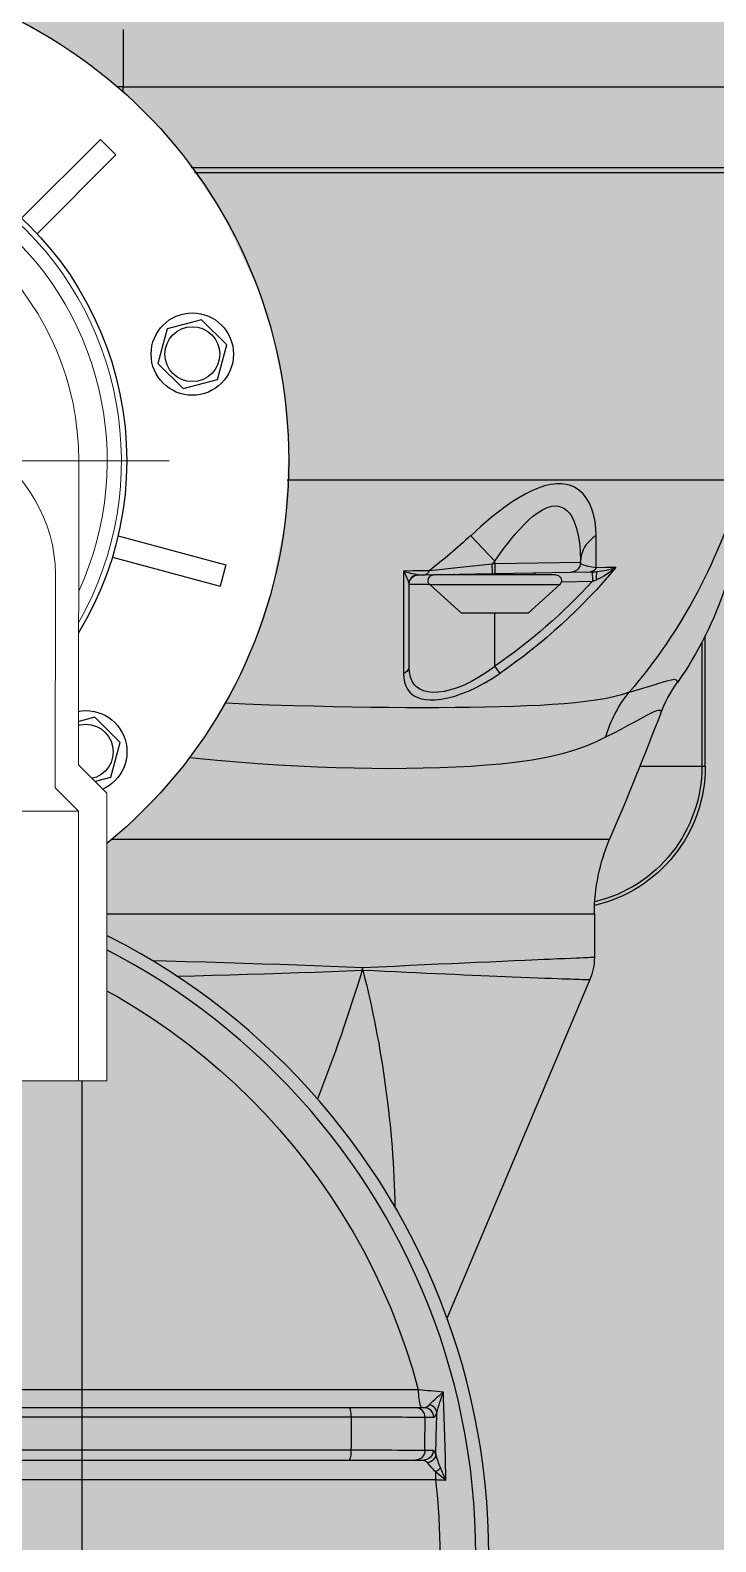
# Model space of a CAD drawing. Header units: millimetres. Extents: x -225363 to 347188, y -782467 to 813415.
# Drawn here: x 27777.9 to 27849.8, y 12831.7 to 12990.3 of the extents above; entities that cross this region are included whole.
import ezdxf

# ---------------------------------------------------------------- set-up
doc = ezdxf.new("R2010")
doc.units = ezdxf.units.MM
doc.set_wipeout_variables(frame=1)
doc.linetypes.add('CENTER2', pattern=[1.125, 0.75, -0.125, 0.125, -0.125])
doc.layers.add('0.06 Trả nước', color=3, linetype='Continuous')
for name, color, linetype, lineweight in [('duong bao khuat', 251, 'Continuous', 0), ('Duong tam', 32, 'CENTER2', 0), ('Net manh', 54, 'Continuous', 0), ('Phu kien uPVC', 3, 'Continuous', 0), ('Xref SCN', 8, 'Continuous', 0)]:
    doc.layers.add(name, color=color, linetype=linetype, lineweight=lineweight)
pattern_1 = [(197, (-1424125.8, -442865.07), (-126.479246, -237.872866), [95.25, -285.75]), (287, (-1424185.26, -442833.45), (237.872866, -126.479246), [95.25, -285.75])]

# ---------------------------------------------------------------- blocks, each defined once
blk = doc.blocks.new('Xref SCN')
at = {"layer": 'Xref SCN', "ltscale": 3}
h = blk.add_hatch(dxfattribs=at)
h.set_pattern_fill('CROSS', color=256, scale=30, angle=197)
h.set_pattern_definition(pattern_1)
edge = h.paths.add_edge_path()
edge.add_arc((2267.43, -6082.96), 1150, 110.6378, 180.38556)
edge.add_line((1117.46, -6090.69), (1124.35, -7115.46))
edge.add_arc((2274.33, -7107.72), 1150, 180.38556, 270.38556)
edge.add_line((2282.07, -8257.69), (21549.9, -8127.55))
edge.add_arc((21542.16, -6977.57), 1150, 270.38535, 360.44018)
edge.add_line((22692.14, -6968.74), (22692.17, -2095.91))
edge.add_arc((21542.2, -2104.75), 1150, 0.44039, 90.38556)
edge.add_line((21534.46, -954.77), (6081.87, -1059.02))
edge.add_arc((6089.61, -2209), 1150, 90.38541, 160.13317)
edge.add_arc((-23.55, -0.08), 5350, 290.6378, 340.13331, ccw=False)
edge = h.paths.add_edge_path()
edge.add_arc((21542.2, 18280.17), 1150, 0.44034, 104.36987, ccw=False)
edge.add_line((22692.17, 18289.01), (22692.17, 2403.99))
edge.add_arc((21542.2, 2395.15), 1150, -89.61444, 0.44034, ccw=False)
edge.add_line((21549.94, 1245.18), (6067.06, 1140.93))
edge.add_arc((6059.32, 2290.9), 1150, 200.63777, 270.38553, ccw=False)
edge.add_arc((-23.55, -0.08), 5350, 20.6378, 28.59529)
edge.add_arc((5234.3, 2862.4), 636.56, 160.1438, 208.30764, ccw=False)
edge.add_arc((7788.19, 2340.32), 3237.89, 44.33072, 166.81967, ccw=False)
edge.add_arc((13743.19, 8157.79), 5087.07, 224.33072, 255.06492)
edge.add_arc((13751.05, 8258.78), 5186.7, 255.26847, 275.82448)
edge.add_arc((13743.19, 8157.79), 5087.07, 276.02803, 352.80401)
edge.add_arc((13366.13, 8136.44), 5458.92, 353.52217, 372.96168)
edge.add_arc((13743.19, 8157.79), 5087.07, 13.67983, 75.72665)
edge.add_arc((16202.13, 17226.12), 4310.08, 184.54285, 253.76877, ccw=False)
edge.add_arc((12055.19, 16895.67), 150, 104.4177, 184.1801, ccw=False)
edge.add_line((12017.84, 17040.95), (21256.8, 19394.19))
h = blk.add_hatch(dxfattribs=at)
h.set_pattern_fill('CROSS', color=256, scale=30, angle=197)
h.set_pattern_definition(pattern_1)
edge = h.paths.add_edge_path()
edge.add_line((10158.25, 16567.29), (1851.34, 14451.44))
edge.add_arc((2136.75, 13337.42), 1150, 104.36987, 180.38556)
edge.add_line((986.77, 13329.68), (1035.39, 6105.34))
edge.add_arc((2185.36, 6113.08), 1150, 180.38556, 250.13331)
edge.add_arc((-23.55, -0.08), 5350, 54.44102, 70.13331, ccw=False)
edge.add_arc((3168.42, 4685.79), 343.18, 256.3943, 333.3422)
edge.add_arc((7788.19, 2340.32), 4837.89, 44.33072, 153.06453, ccw=False)
edge.add_arc((13743.19, 8157.79), 3487.07, 224.33072, 435.87878)
edge.add_arc((16212.73, 17236.67), 5922.69, 187.715863, 254.13812, ccw=False)
edge.add_arc((10541.85, 16468.34), 200, 187.6327, 187.7159, ccw=False)
edge.add_arc((10194.95, 16421.85), 150, 7.6327, 104.1621)
edge = h.paths.add_edge_path()
edge.add_arc((-13757.86, 9268.23), 1150, 104.35993, 180.44034)
edge.add_line((-14907.83, 9259.39), (-14907.83, 2149.03))
edge.add_arc((-13757.86, 2157.87), 1150, 180.44034, 270.38556)
edge.add_line((-13750.13, 1007.9), (-6128.96, 1058.86))
edge.add_arc((-6136.7, 2208.82), 1149.99, 270.38591, 340.13367)
edge.add_arc((-23.55, -0.08), 5350, 110.63781, 160.13331, ccw=False)
edge.add_arc((-2314.54, 6082.8), 1150, 290.6378, 360.38556)
edge.add_line((-1164.56, 6090.54), (-1205.64, 12195.07))
edge.add_arc((-2355.62, 12187.33), 1150, 0.38556, 104.35993)
edge.add_line((-2640.83, 13301.4), (-14043.08, 10382.3))
edge = h.paths.add_edge_path()
edge.add_line((-13750.1, -8364.83), (-2217.81, -8287.97))
edge.add_arc((-2225.56, -7138.01), 1149.99, 270.3861, 360.3861)
edge.add_line((-1075.6, -7130.26), (-1082.49, -6105.5))
edge.add_arc((-2232.47, -6113.24), 1150, 0.38556, 70.13331)
edge.add_arc((-23.55, -0.08), 5350, 200.6378, 250.13331, ccw=False)
edge.add_arc((-6106.43, -2291.06), 1150, 20.6378, 90.38556)
edge.add_line((-6114.17, -1141.09), (-13765.59, -1192.05))
edge.add_arc((-13757.84, -2342.01), 1149.99, 90.38614, 180.44099)
edge.add_line((-14907.8, -2350.87), (-14907.83, -7223.7))
edge.add_arc((-13757.86, -7214.86), 1150, 180.44039, 270.38556)
edge.add_arc((-13747.77, -8714.82), 349.99, 90.3818, 90.3856, ccw=False)
blk = doc.blocks.new('MB bom')
at = {"color": 8, "linetype": 'Continuous'}
for p, q in [((-199110.45, 638677.49), (-199110.45, 638737.04)), ((-199078.15, 638672.04), (-199078.15, 638737.04)), ((-199077.66, 638736.97), (-199077.66, 638672.04)), ((-199069.15, 638672.04), (-199069.15, 638737.04)), ((-199140.55, 638733.19), (-199126.82, 638733.19)), ((-199140.55, 638732.83), (-199140.55, 638733.19)), ((-199127.51, 638732.83), (-199140.55, 638732.83)), ((-199140.55, 638726.31), (-199140.55, 638732.83)), ((-199131.73, 638730.26), (-199131.58, 638730.24)), ((-199131.73, 638730.26), (-199131.73, 638730.26)), ((-199131.73, 638730.26), (-199131.73, 638730.26)), ((-199131.58, 638729.24), (-199131.72, 638728.76)), ((-199131.58, 638730.24), (-199131.49, 638730.13)), ((-199131.49, 638729.63), (-199131.58, 638729.24)), ((-199131.49, 638730.13), (-199131.45, 638729.93)), ((-199131.45, 638729.93), (-199131.49, 638729.63)), ((-199134.92, 638728.52), (-199135.06, 638728.48)), ((-199134.94, 638727.52), (-199134.84, 638727.73)), ((-199134.81, 638728.53), (-199134.92, 638728.52)), ((-199134.84, 638727.73), (-199134.76, 638727.92)), ((-199134.72, 638728.51), (-199134.81, 638728.53)), ((-199134.76, 638727.92), (-199134.7, 638728.1)), ((-199134.67, 638728.45), (-199134.72, 638728.51)), ((-199134.7, 638728.1), (-199134.66, 638728.25)), ((-199134.65, 638728.37), (-199134.67, 638728.45)), ((-199134.66, 638728.25), (-199134.65, 638728.37)), ((-199132.03, 638727.77), (-199132.21, 638727.2)), ((-199131.86, 638728.29), (-199132.03, 638727.77)), ((-199131.72, 638728.76), (-199131.86, 638728.29)), ((-199135.84, 638725.86), (-199135.49, 638726.49)), ((-199135.49, 638726.49), (-199135.19, 638727.05)), ((-199135.19, 638727.05), (-199134.94, 638727.52)), ((-199132.5, 638726.24), (-199132.8, 638725.17)), ((-199132.21, 638727.2), (-199132.5, 638726.24)), ((-199136.61, 638724.42), (-199136.21, 638725.17)), ((-199136.21, 638725.17), (-199135.84, 638725.86)), ((-199132.77, 638725.19), (-199133.04, 638724.39)), ((-199132.8, 638725.17), (-199132.77, 638725.19)), ((-199132.77, 638725.19), (-199132.77, 638725.19)), ((-199148.21, 638641.95), (-199148.21, 638723.14)), ((-199137.44, 638722.74), (-199137.02, 638723.61)), ((-199137.02, 638723.61), (-199136.61, 638724.42)), ((-199133.27, 638723.53), (-199133.46, 638722.63)), ((-199133.04, 638724.39), (-199133.27, 638723.53)), ((-199119.66, 638723.79), (-199119.68, 638722.7)), ((-199160.64, 638721.38), (-199160.65, 638721.25)), ((-199156.05, 638721.54), (-199160.64, 638721.54)), ((-199160.64, 638721.54), (-199160.64, 638721.52)), ((-199160.64, 638721.52), (-199160.64, 638721.47)), ((-199160.64, 638721.47), (-199160.64, 638721.38)), ((-199156.05, 638665.32), (-199156.05, 638721.54)), ((-199138.43, 638720.62), (-199137.97, 638721.7)), ((-199137.97, 638721.7), (-199137.44, 638722.74)), ((-199133.62, 638721.65), (-199133.76, 638720.62)), ((-199133.46, 638722.63), (-199133.62, 638721.65)), ((-199121.17, 638718.07), (-199121.11, 638721.33)), ((-199121.11, 638721.33), (-199120.98, 638721.71)), ((-199120.12, 638721.31), (-199121.11, 638721.33)), ((-199120.8, 638721.71), (-199120.98, 638721.71)), ((-199120.64, 638721.72), (-199120.8, 638721.71)), ((-199120.49, 638721.73), (-199120.64, 638721.72)), ((-199120.36, 638721.75), (-199120.49, 638721.73)), ((-199120.25, 638721.76), (-199120.36, 638721.75)), ((-199120.17, 638721.79), (-199120.25, 638721.76)), ((-199120.12, 638721.81), (-199120.17, 638721.79)), ((-199120.11, 638721.83), (-199120.12, 638721.81)), ((-199120.12, 638721.09), (-199120.11, 638721.83)), ((-199120.09, 638721.28), (-199120.11, 638721.19)), ((-199120.05, 638721.37), (-199120.09, 638721.28)), ((-199120.01, 638721.46), (-199120.05, 638721.37)), ((-199119.95, 638721.54), (-199120.01, 638721.46)), ((-199119.87, 638721.61), (-199119.95, 638721.54)), ((-199119.79, 638721.68), (-199119.87, 638721.61)), ((-199119.7, 638721.74), (-199119.79, 638721.68)), ((-199119.68, 638722.7), (-199119.7, 638721.74)), ((-199119.7, 638721.74), (-199118.05, 638721.73)), ((-199119.7, 638721.74), (-199119.63, 638721.26)), ((-199119.63, 638721.26), (-199119.55, 638720.87)), ((-199118.05, 638721.73), (-199116.31, 638721.72)), ((-199116.53, 638721.42), (-199116.76, 638721.15)), ((-199116.31, 638721.72), (-199116.53, 638721.42)), ((-199116.31, 638721.72), (-199115.59, 638721.69)), ((-199115.59, 638721.69), (-199114.88, 638721.61)), ((-199114.88, 638721.61), (-199114.2, 638721.48)), ((-199114.2, 638721.48), (-199113.53, 638721.28)), ((-199113.53, 638721.28), (-199112.91, 638721.02)), ((-199162.97, 638721.07), (-199198.56, 638706.05)), ((-199162.97, 638721.06), (-199162.97, 638721.07)), ((-199162.97, 638721.01), (-199162.97, 638721.06)), ((-199162.96, 638720.93), (-199162.97, 638721.01)), ((-199162.96, 638720.81), (-199162.96, 638720.93)), ((-199162.96, 638720.65), (-199162.96, 638720.81)), ((-199162.95, 638720.46), (-199162.96, 638720.65)), ((-199162.94, 638720.24), (-199162.95, 638720.46)), ((-199162.93, 638719.98), (-199162.94, 638720.24)), ((-199162.92, 638719.68), (-199162.93, 638719.98)), ((-199162.91, 638719.35), (-199162.92, 638719.68)), ((-199160.7, 638720.02), (-199160.72, 638719.66)), ((-199160.69, 638720.35), (-199160.7, 638720.02)), ((-199160.68, 638720.63), (-199160.69, 638720.35)), ((-199160.67, 638720.87), (-199160.68, 638720.63)), ((-199160.66, 638721.08), (-199160.67, 638720.87)), ((-199160.65, 638721.25), (-199160.66, 638721.08)), ((-199138.83, 638719.5), (-199138.43, 638720.62)), ((-199133.76, 638720.62), (-199133.88, 638719.53)), ((-199120.15, 638719.1), (-199120.12, 638721.09)), ((-199120.11, 638721.19), (-199120.12, 638721.09)), ((-199119.55, 638720.87), (-199119.47, 638720.57)), ((-199119.47, 638720.57), (-199119.39, 638720.34)), ((-199119.39, 638720.34), (-199119.3, 638720.18)), ((-199119.3, 638720.18), (-199119.21, 638720.09)), ((-199119.15, 638720.08), (-199119.29, 638711.08)), ((-199119.21, 638720.09), (-199119.15, 638720.08)), ((-199119.15, 638720.08), (-199119.01, 638720.08)), ((-199118.7, 638720.1), (-199119.01, 638720.08)), ((-199117.9, 638720.05), (-199119.01, 638720.08)), ((-199118.4, 638720.15), (-199118.7, 638720.1)), ((-199118.11, 638720.24), (-199118.4, 638720.15)), ((-199117.82, 638720.36), (-199118.11, 638720.24)), ((-199117.09, 638719.97), (-199117.9, 638720.05)), ((-199117.53, 638720.51), (-199117.82, 638720.36)), ((-199117.26, 638720.69), (-199117.53, 638720.51)), ((-199117, 638720.91), (-199117.26, 638720.69)), ((-199116.3, 638719.85), (-199117.09, 638719.97)), ((-199116.76, 638721.15), (-199117, 638720.91)), ((-199115.56, 638719.67), (-199116.3, 638719.85)), ((-199112.91, 638721.02), (-199112.34, 638720.68)), ((-199112.34, 638720.68), (-199111.9, 638720.33)), ((-199111.9, 638720.33), (-199111.53, 638719.92)), ((-199111.53, 638719.92), (-199111.22, 638719.44)), ((-199162.9, 638718.99), (-199162.91, 638719.35)), ((-199162.88, 638718.59), (-199162.9, 638718.99)), ((-199162.87, 638718.17), (-199162.88, 638718.59)), ((-199162.85, 638717.7), (-199162.87, 638718.17)), ((-199160.77, 638718.41), (-199160.8, 638717.66)), ((-199160.74, 638719.08), (-199160.77, 638718.41)), ((-199160.72, 638719.66), (-199160.74, 638719.08)), ((-199139.55, 638716.7), (-199139.17, 638718.32)), ((-199139.17, 638718.32), (-199138.83, 638719.5)), ((-199133.98, 638718.36), (-199134.07, 638717.12)), ((-199133.88, 638719.53), (-199133.98, 638718.36)), ((-199120.29, 638711.1), (-199120.15, 638719.1)), ((-199114.87, 638719.43), (-199115.56, 638719.67)), ((-199114.53, 638719.28), (-199114.87, 638719.43)), ((-199114.21, 638719.09), (-199114.53, 638719.28)), ((-199113.93, 638718.89), (-199114.21, 638719.09)), ((-199113.68, 638718.65), (-199113.93, 638718.89)), ((-199113.44, 638718.34), (-199113.68, 638718.65)), ((-199113.28, 638717.99), (-199113.44, 638718.34)), ((-199111.22, 638719.44), (-199111.05, 638719.03)), ((-199111.05, 638719.03), (-199110.94, 638718.58)), ((-199110.94, 638718.58), (-199110.88, 638718.1)), ((-199110.88, 638718.1), (-199110.87, 638717.6)), ((-199162.83, 638717.04), (-199162.85, 638717.7)), ((-199162.8, 638716.32), (-199162.83, 638717.04)), ((-199160.84, 638716.84), (-199160.86, 638716.24)), ((-199160.8, 638717.66), (-199160.84, 638716.84)), ((-199139.86, 638714.99), (-199139.55, 638716.7)), ((-199134.07, 638717.12), (-199134.15, 638715.83)), ((-199121.5, 638717.88), (-199124.45, 638714.58)), ((-199121.5, 638717.88), (-199121.5, 638704.28)), ((-199120.45, 638717.48), (-199120.45, 638704.68)), ((-199113.59, 638716.1), (-199113.36, 638716.59)), ((-199113.36, 638716.59), (-199113.22, 638717.08)), ((-199113.22, 638717.77), (-199113.28, 638717.99)), ((-199113.19, 638717.55), (-199113.22, 638717.77)), ((-199113.22, 638717.08), (-199113.19, 638717.55)), ((-199110.95, 638716.97), (-199111.1, 638716.31)), ((-199110.87, 638717.6), (-199110.95, 638716.97)), ((-199162.77, 638715.55), (-199162.8, 638716.32)), ((-199162.74, 638714.72), (-199162.77, 638715.55)), ((-199160.92, 638714.93), (-199160.95, 638714.22)), ((-199160.89, 638715.6), (-199160.92, 638714.93)), ((-199160.86, 638716.24), (-199160.89, 638715.6)), ((-199140.11, 638713.19), (-199139.86, 638714.99)), ((-199134.15, 638715.83), (-199134.21, 638714.46)), ((-199114.6, 638714.72), (-199114.32, 638715.05)), ((-199114.32, 638715.05), (-199114.05, 638715.39)), ((-199114.05, 638715.39), (-199113.8, 638715.74)), ((-199113.8, 638715.74), (-199113.59, 638716.1)), ((-199111.62, 638714.96), (-199111.96, 638714.28)), ((-199111.33, 638715.64), (-199111.62, 638714.96)), ((-199111.1, 638716.31), (-199111.33, 638715.64)), ((-199162.7, 638713.83), (-199162.74, 638714.72)), ((-199162.67, 638712.89), (-199162.7, 638713.83)), ((-199160.95, 638714.22), (-199161, 638713.09)), ((-199134.21, 638714.46), (-199134.27, 638713.03)), ((-199124.45, 638714.58), (-199124.45, 638707.58)), ((-199116.16, 638713.23), (-199115.62, 638713.7)), ((-199115.62, 638713.7), (-199115.1, 638714.2)), ((-199115.1, 638714.2), (-199114.6, 638714.72)), ((-199112.35, 638713.59), (-199112.78, 638712.92)), ((-199111.96, 638714.28), (-199112.35, 638713.59)), ((-199077.04, 638714.2), (-199077.04, 638714.2)), ((-199063.29, 638714.2), (-199063.29, 638714.2)), ((-199162.64, 638712.12), (-199162.67, 638712.89)), ((-199162.6, 638711.32), (-199162.64, 638712.12)), ((-199161.06, 638711.87), (-199161.12, 638710.57)), ((-199161, 638713.09), (-199161.06, 638711.87)), ((-199140.28, 638711.72), (-199140.11, 638713.19)), ((-199134.27, 638713.03), (-199134.31, 638711.55)), ((-199119.01, 638711.08), (-199117.85, 638711.9)), ((-199117.85, 638711.9), (-199116.72, 638712.77)), ((-199116.72, 638712.77), (-199116.16, 638713.23)), ((-199113.3, 638712.17), (-199113.84, 638711.44)), ((-199112.78, 638712.92), (-199113.3, 638712.17)), ((-199162.57, 638710.49), (-199162.6, 638711.32)), ((-199162.53, 638709.63), (-199162.57, 638710.49)), ((-199161.12, 638710.57), (-199161.18, 638709.2)), ((-199140.53, 638708.61), (-199140.41, 638710.19)), ((-199140.41, 638710.19), (-199140.28, 638711.72)), ((-199134.31, 638711.55), (-199134.34, 638710.05)), ((-199131.82, 638709.97), (-199131.33, 638710.79)), ((-199131.33, 638710.79), (-199130.8, 638711.6)), ((-199130.65, 638710.26), (-199131.19, 638709.42)), ((-199130.05, 638711.08), (-199130.8, 638711.6)), ((-199130.05, 638711.08), (-199130.65, 638710.26)), ((-199130.05, 638711.08), (-199124.45, 638711.08)), ((-199120.42, 638703.76), (-199120.3, 638710.79)), ((-199120.3, 638710.79), (-199120.29, 638711.1)), ((-199119.3, 638710.77), (-199120.3, 638710.79)), ((-199119.29, 638711.08), (-199120.29, 638711.1)), ((-199119.3, 638710.77), (-199119.41, 638709.78)), ((-199119.29, 638711.08), (-199119.3, 638710.77)), ((-199119.3, 638710.77), (-199119.01, 638711.08)), ((-199119.29, 638711.08), (-199119.01, 638711.08)), ((-199116.32, 638708.55), (-199119.01, 638711.08)), ((-199114.42, 638710.71), (-199115.35, 638709.61)), ((-199113.84, 638711.44), (-199114.42, 638710.71)), ((-199162.49, 638708.74), (-199162.53, 638709.63)), ((-199162.45, 638707.82), (-199162.49, 638708.74)), ((-199161.18, 638709.2), (-199161.24, 638707.91)), ((-199140.62, 638706.98), (-199140.53, 638708.61)), ((-199134.34, 638710.05), (-199134.37, 638708.51)), ((-199132.62, 638708.38), (-199132.26, 638709.14)), ((-199132.26, 638709.14), (-199131.82, 638709.97)), ((-199131.68, 638708.56), (-199132.02, 638707.85)), ((-199131.19, 638709.42), (-199131.68, 638708.56)), ((-199119.51, 638708.78), (-199119.62, 638707.8)), ((-199119.41, 638709.78), (-199119.51, 638708.78)), ((-199115.35, 638709.61), (-199116.32, 638708.55)), ((-199162.41, 638706.87), (-199162.45, 638707.82)), ((-199161.24, 638707.91), (-199161.3, 638706.57)), ((-199140.68, 638705.3), (-199140.62, 638706.98)), ((-199134.37, 638708.51), (-199134.39, 638706.91)), ((-199133.18, 638706.87), (-199132.92, 638707.62)), ((-199132.92, 638707.62), (-199132.62, 638708.38)), ((-199132.31, 638707.13), (-199132.53, 638706.43)), ((-199132.02, 638707.85), (-199132.31, 638707.13)), ((-199124.45, 638707.58), (-199121.5, 638704.28)), ((-199119.62, 638707.8), (-199119.72, 638706.83)), ((-199215.55, 638705.95), (-199213.26, 638705.89)), ((-199215.55, 638705.95), (-199215.55, 638705.95)), ((-199215.11, 638705.4), (-199215.55, 638705.95)), ((-199215.53, 638705.51), (-199215.55, 638705.95)), ((-199215.51, 638705.05), (-199215.53, 638705.51)), ((-199214.68, 638704.88), (-199215.11, 638705.4)), ((-199214.25, 638705.4), (-199214.31, 638705.35)), ((-199213.26, 638705.89), (-199210.97, 638705.82)), ((-199210.97, 638705.82), (-199208.94, 638705.76)), ((-199208.94, 638705.76), (-199207.93, 638705.73)), ((-199207.93, 638705.73), (-199206.92, 638705.7)), ((-199206.92, 638705.7), (-199206.3, 638705.68)), ((-199162.37, 638705.89), (-199162.41, 638706.87)), ((-199162.32, 638704.9), (-199162.37, 638705.89)), ((-199161.3, 638706.57), (-199161.36, 638705.15)), ((-199134.39, 638706.91), (-199134.4, 638705.25)), ((-199133.57, 638704.81), (-199133.5, 638705.46)), ((-199133.5, 638705.46), (-199133.37, 638706.15)), ((-199133.37, 638706.15), (-199133.18, 638706.87)), ((-199132.69, 638705.76), (-199132.78, 638705.11)), ((-199132.53, 638706.43), (-199132.69, 638705.76)), ((-199119.83, 638705.87), (-199119.93, 638704.93)), ((-199119.72, 638706.83), (-199119.83, 638705.87)), ((-199215.5, 638704.84), (-199215.51, 638705.05)), ((-199215.5, 638652.44), (-199215.5, 638704.84)), ((-199215.4, 638704.84), (-199215.5, 638704.84)), ((-199215.29, 638704.85), (-199215.4, 638704.84)), ((-199215.19, 638704.85), (-199215.29, 638704.85)), ((-199215.08, 638704.85), (-199215.19, 638704.85)), ((-199214.98, 638704.86), (-199215.08, 638704.85)), ((-199214.88, 638704.86), (-199214.98, 638704.86)), ((-199214.78, 638704.87), (-199214.88, 638704.86)), ((-199214.68, 638704.88), (-199214.78, 638704.87)), ((-199214.63, 638704.95), (-199214.68, 638704.88)), ((-199214.58, 638705.03), (-199214.63, 638704.95)), ((-199214.53, 638705.1), (-199214.58, 638705.03)), ((-199214.48, 638705.17), (-199214.53, 638705.1)), ((-199214.42, 638705.23), (-199214.48, 638705.17)), ((-199214.36, 638705.29), (-199214.42, 638705.23)), ((-199214.31, 638705.35), (-199214.36, 638705.29)), ((-199213.69, 638704.18), (-199213.73, 638704.02)), ((-199213.62, 638704.34), (-199213.69, 638704.18)), ((-199213.53, 638704.49), (-199213.62, 638704.34)), ((-199213.43, 638704.61), (-199213.53, 638704.49)), ((-199213.43, 638703.81), (-199213.45, 638703.62)), ((-199213.3, 638704.72), (-199213.43, 638704.61)), ((-199213.37, 638704), (-199213.43, 638703.81)), ((-199213.28, 638704.17), (-199213.37, 638704)), ((-199213.16, 638704.81), (-199213.3, 638704.72)), ((-199213.16, 638704.32), (-199213.28, 638704.17)), ((-199213.02, 638704.86), (-199213.16, 638704.81)), ((-199213.01, 638704.44), (-199213.16, 638704.32)), ((-199212.87, 638704.89), (-199213.02, 638704.86)), ((-199212.83, 638704.53), (-199213.01, 638704.44)), ((-199212.87, 638704.89), (-199212.64, 638704.8)), ((-199212.65, 638704.59), (-199212.83, 638704.53)), ((-199212.45, 638704.6), (-199212.65, 638704.59)), ((-199212.64, 638704.8), (-199212.5, 638704.7)), ((-199212.5, 638704.7), (-199212.45, 638704.6)), ((-199212.45, 638704.6), (-199212.45, 638703.74)), ((-199208.95, 638704.68), (-199208.9, 638704.79)), ((-199208.95, 638704.68), (-199208.76, 638704.66)), ((-199208.95, 638703.77), (-199208.95, 638704.68)), ((-199208.9, 638704.79), (-199208.73, 638704.9)), ((-199208.76, 638704.66), (-199208.57, 638704.6)), ((-199208.73, 638704.9), (-199208.47, 638705)), ((-199208.57, 638704.6), (-199208.4, 638704.51)), ((-199208.47, 638705), (-199208.33, 638704.97)), ((-199208.4, 638704.51), (-199208.24, 638704.39)), ((-199208.33, 638704.97), (-199208.19, 638704.92)), ((-199208.24, 638704.39), (-199208.12, 638704.24)), ((-199208.19, 638704.92), (-199208.06, 638704.85)), ((-199208.12, 638704.24), (-199208.03, 638704.07)), ((-199208.06, 638704.85), (-199207.94, 638704.75)), ((-199208.03, 638704.07), (-199207.97, 638703.89)), ((-199207.97, 638703.89), (-199207.95, 638703.69)), ((-199207.94, 638704.75), (-199207.84, 638704.64)), ((-199207.84, 638704.64), (-199207.75, 638704.51)), ((-199207.75, 638704.51), (-199207.68, 638704.37)), ((-199207.68, 638704.37), (-199207.63, 638704.21)), ((-199162.28, 638703.88), (-199162.32, 638704.9)), ((-199162.23, 638702.83), (-199162.28, 638703.88)), ((-199161.36, 638705.15), (-199161.43, 638703.68)), ((-199140.73, 638703.57), (-199140.68, 638705.3)), ((-199134.4, 638705.25), (-199134.4, 638703.54)), ((-199133.58, 638704.3), (-199133.57, 638704.81)), ((-199133.54, 638703.82), (-199133.58, 638704.3)), ((-199133.46, 638703.39), (-199133.54, 638703.82)), ((-199132.78, 638705.11), (-199132.79, 638704.51)), ((-199132.79, 638704.51), (-199132.74, 638704.04)), ((-199132.74, 638704.04), (-199132.63, 638703.61)), ((-199121.43, 638702.08), (-199121.4, 638704.19)), ((-199120.41, 638703.82), (-199120.42, 638703.76)), ((-199120.39, 638703.88), (-199120.41, 638703.82)), ((-199120.36, 638703.95), (-199120.39, 638703.88)), ((-199120.31, 638704.01), (-199120.36, 638703.95)), ((-199120.25, 638704.06), (-199120.31, 638704.01)), ((-199120.18, 638704.11), (-199120.25, 638704.06)), ((-199120.1, 638704.16), (-199120.18, 638704.11)), ((-199120.01, 638704.2), (-199120.1, 638704.16)), ((-199120.01, 638704.2), (-199120.03, 638702.52)), ((-199119.93, 638704.93), (-199120.01, 638704.2)), ((-199213.45, 638702.75), (-199213.45, 638703.62)), ((-199213.43, 638702.95), (-199213.45, 638702.75)), ((-199213.45, 638695.77), (-199213.45, 638702.75)), ((-199213.37, 638703.13), (-199213.43, 638702.95)), ((-199213.28, 638703.3), (-199213.37, 638703.13)), ((-199213.16, 638703.45), (-199213.28, 638703.3)), ((-199213.01, 638703.57), (-199213.16, 638703.45)), ((-199212.83, 638703.66), (-199213.01, 638703.57)), ((-199212.65, 638703.72), (-199212.83, 638703.66)), ((-199212.45, 638703.74), (-199212.65, 638703.72)), ((-199212.45, 638703.74), (-199212.01, 638703.74)), ((-199212.45, 638703.74), (-199212.45, 638703.52)), ((-199212.45, 638703.52), (-199212.44, 638703.19)), ((-199212.44, 638703.19), (-199212.44, 638702.86)), ((-199212.44, 638702.86), (-199212.44, 638702.46)), ((-199212.44, 638702.46), (-199212.43, 638701.98)), ((-199212.01, 638703.74), (-199211.58, 638703.75)), ((-199211.58, 638703.75), (-199211.14, 638703.75)), ((-199211.14, 638703.75), (-199210.7, 638703.75)), ((-199210.7, 638703.75), (-199210.26, 638703.76)), ((-199210.26, 638703.76), (-199209.83, 638703.76)), ((-199209.83, 638703.76), (-199209.39, 638703.77)), ((-199209.39, 638703.77), (-199208.95, 638703.77)), ((-199208.95, 638703.77), (-199208.76, 638703.75)), ((-199208.76, 638703.75), (-199208.57, 638703.69)), ((-199208.57, 638703.69), (-199208.4, 638703.6)), ((-199208.4, 638703.6), (-199208.24, 638703.48)), ((-199208.24, 638703.48), (-199208.12, 638703.33)), ((-199208.12, 638703.33), (-199208.03, 638703.16)), ((-199208.03, 638703.16), (-199207.97, 638702.98)), ((-199207.97, 638702.98), (-199207.95, 638702.78)), ((-199207.95, 638703.69), (-199207.95, 638702.78)), ((-199207.93, 638703.41), (-199207.95, 638703.47)), ((-199207.95, 638702.78), (-199207.95, 638695.8)), ((-199207.89, 638703.36), (-199207.93, 638703.41)), ((-199207.81, 638703.31), (-199207.89, 638703.36)), ((-199207.7, 638703.26), (-199207.81, 638703.31)), ((-199207.57, 638703.22), (-199207.7, 638703.26)), ((-199207.4, 638703.18), (-199207.57, 638703.22)), ((-199207.22, 638703.14), (-199207.4, 638703.18)), ((-199207.02, 638703.11), (-199207.22, 638703.14)), ((-199206.79, 638703.08), (-199207.02, 638703.11)), ((-199206.56, 638703.06), (-199206.79, 638703.08)), ((-199206.31, 638703.05), (-199206.56, 638703.06)), ((-199206.06, 638703.04), (-199206.31, 638703.05)), ((-199206.06, 638703.04), (-199206.06, 638654.93)), ((-199162.18, 638701.76), (-199162.23, 638702.83)), ((-199161.43, 638703.68), (-199161.5, 638702.15)), ((-199140.76, 638701.82), (-199140.73, 638703.57)), ((-199134.4, 638703.54), (-199134.4, 638701.78)), ((-199133.34, 638703), (-199133.46, 638703.39)), ((-199133.11, 638702.56), (-199133.34, 638703)), ((-199132.82, 638702.19), (-199133.11, 638702.56)), ((-199132.63, 638703.61), (-199132.46, 638703.23)), ((-199132.46, 638703.23), (-199132.24, 638702.91)), ((-199132.24, 638702.91), (-199131.98, 638702.65)), ((-199131.98, 638702.65), (-199131.67, 638702.43)), ((-199131.67, 638702.43), (-199131.19, 638702.23)), ((-199131.19, 638702.23), (-199130.64, 638702.12)), ((-199120.82, 638702.26), (-199120.97, 638702.17)), ((-199120.69, 638702.38), (-199120.82, 638702.26)), ((-199120.58, 638702.52), (-199120.69, 638702.38)), ((-199120.5, 638702.68), (-199120.58, 638702.52)), ((-199120.45, 638702.85), (-199120.5, 638702.68)), ((-199120.44, 638702.99), (-199120.45, 638702.85)), ((-199120.43, 638703.03), (-199120.44, 638702.99)), ((-199120.43, 638703.03), (-199120.42, 638703.76)), ((-199120.03, 638702.52), (-199120.05, 638701.51)), ((-199212.43, 638701.98), (-199212.43, 638701.45)), ((-199212.43, 638701.45), (-199212.43, 638700.88)), ((-199212.43, 638700.88), (-199212.42, 638700.26)), ((-199162.13, 638700.67), (-199162.18, 638701.76)), ((-199162.08, 638699.54), (-199162.13, 638700.67)), ((-199161.5, 638702.15), (-199161.58, 638700.57)), ((-199140.77, 638700.02), (-199140.76, 638701.82)), ((-199134.4, 638701.78), (-199134.39, 638699.93)), ((-199132.46, 638701.91), (-199132.82, 638702.19)), ((-199132.1, 638701.73), (-199132.46, 638701.91)), ((-199131.7, 638701.6), (-199132.1, 638701.73)), ((-199131.26, 638701.53), (-199131.7, 638701.6)), ((-199130.8, 638701.5), (-199131.26, 638701.53)), ((-199130.74, 638701.63), (-199130.8, 638701.5)), ((-199129.18, 638701.51), (-199130.8, 638701.5)), ((-199130.67, 638701.74), (-199130.74, 638701.63)), ((-199130.59, 638701.84), (-199130.67, 638701.74)), ((-199130.64, 638702.12), (-199130.05, 638702.08)), ((-199130.5, 638701.92), (-199130.59, 638701.84)), ((-199130.39, 638701.99), (-199130.5, 638701.92)), ((-199130.28, 638702.04), (-199130.39, 638701.99)), ((-199130.17, 638702.07), (-199130.28, 638702.04)), ((-199130.05, 638702.08), (-199130.17, 638702.07)), ((-199130.05, 638702.08), (-199121.43, 638702.08)), ((-199127.47, 638701.51), (-199129.18, 638701.51)), ((-199125.72, 638701.51), (-199127.47, 638701.51)), ((-199123.88, 638701.51), (-199125.72, 638701.51)), ((-199121.96, 638701.51), (-199123.88, 638701.51)), ((-199120.46, 638701.51), (-199121.96, 638701.51)), ((-199121.3, 638702.06), (-199121.43, 638702.08)), ((-199121.13, 638702.1), (-199121.3, 638702.06)), ((-199120.97, 638702.17), (-199121.13, 638702.1)), ((-199120.05, 638701.51), (-199120.46, 638701.51)), ((-199212.42, 638700.26), (-199212.42, 638699.58)), ((-199212.42, 638699.58), (-199212.42, 638698.86)), ((-199162.02, 638698.4), (-199162.08, 638699.54)), ((-199161.58, 638700.57), (-199161.66, 638698.92)), ((-199140.75, 638698.18), (-199140.77, 638700.02)), ((-199134.39, 638699.93), (-199134.37, 638698.03)), ((-199212.42, 638698.86), (-199212.42, 638698.18)), ((-199212.42, 638698.18), (-199212.41, 638697.48)), ((-199212.41, 638697.48), (-199212.41, 638696.73)), ((-199161.97, 638697.22), (-199162.02, 638698.4)), ((-199161.66, 638698.92), (-199161.74, 638697.22)), ((-199140.72, 638696.3), (-199140.75, 638698.18)), ((-199134.37, 638698.03), (-199134.34, 638696.09)), ((-199213.31, 638695.87), (-199213.39, 638695.84)), ((-199213.21, 638695.9), (-199213.31, 638695.87)), ((-199213.08, 638695.93), (-199213.21, 638695.9)), ((-199212.93, 638695.95), (-199213.08, 638695.93)), ((-199212.76, 638695.96), (-199212.93, 638695.95)), ((-199212.59, 638695.97), (-199212.76, 638695.96)), ((-199212.41, 638695.97), (-199212.59, 638695.97)), ((-199212.41, 638696.73), (-199212.41, 638695.97)), ((-199211.97, 638695.98), (-199212.41, 638695.97)), ((-199212.41, 638695.97), (-199212.41, 638652.6)), ((-199211.53, 638695.98), (-199211.97, 638695.98)), ((-199211.09, 638695.98), (-199211.53, 638695.98)), ((-199210.65, 638695.99), (-199211.09, 638695.98)), ((-199210.22, 638695.99), (-199210.65, 638695.99)), ((-199209.78, 638696), (-199210.22, 638695.99)), ((-199209.34, 638696), (-199209.78, 638696)), ((-199208.9, 638696), (-199209.34, 638696)), ((-199208.9, 638655.1), (-199208.9, 638696)), ((-199208.9, 638696), (-199208.71, 638696)), ((-199208.71, 638696), (-199208.53, 638695.99)), ((-199208.53, 638695.99), (-199208.37, 638695.97)), ((-199208.37, 638695.97), (-199208.23, 638695.94)), ((-199208.23, 638695.94), (-199208.11, 638695.91)), ((-199208.11, 638695.91), (-199208.02, 638695.87)), ((-199208.02, 638695.87), (-199207.97, 638695.84)), ((-199162.04, 638695.55), (-199161.97, 638697.16)), ((-199161.97, 638697.22), (-199161.94, 638697.22)), ((-199161.97, 638697.16), (-199161.97, 638697.22)), ((-199161.97, 638697.16), (-199161.94, 638697.16)), ((-199161.94, 638697.22), (-199161.91, 638697.22)), ((-199161.94, 638697.16), (-199161.91, 638697.16)), ((-199161.91, 638697.22), (-199161.88, 638697.22)), ((-199161.91, 638697.16), (-199161.88, 638697.16)), ((-199161.88, 638697.22), (-199161.85, 638697.22)), ((-199161.88, 638697.16), (-199161.85, 638697.17)), ((-199161.85, 638697.22), (-199161.82, 638697.22)), ((-199161.85, 638697.17), (-199161.82, 638697.17)), ((-199161.82, 638697.22), (-199161.79, 638697.22)), ((-199161.82, 638697.17), (-199161.79, 638697.17)), ((-199161.79, 638697.22), (-199161.76, 638697.22)), ((-199161.79, 638697.17), (-199161.76, 638697.17)), ((-199161.76, 638697.22), (-199161.74, 638697.22)), ((-199161.76, 638697.17), (-199161.74, 638697.17)), ((-199161.74, 638697.22), (-199161.74, 638697.17)), ((-199161.74, 638697.17), (-199161.66, 638695.53)), ((-199140.67, 638694.38), (-199140.72, 638696.3)), ((-199134.34, 638696.09), (-199134.3, 638694.09)), ((-199213.43, 638695.8), (-199213.45, 638695.77)), ((-199213.45, 638652.54), (-199213.45, 638695.77)), ((-199213.39, 638695.84), (-199213.43, 638695.8)), ((-199207.97, 638695.84), (-199207.95, 638695.8)), ((-199207.95, 638695.8), (-199207.95, 638655.04)), ((-199162.1, 638693.9), (-199162.04, 638695.55)), ((-199161.66, 638695.53), (-199161.59, 638693.84)), ((-199140.61, 638692.42), (-199140.67, 638694.38)), ((-199162.17, 638692.2), (-199162.1, 638693.9)), ((-199161.59, 638693.84), (-199161.53, 638692.11)), ((-199134.3, 638694.09), (-199134.25, 638692.04)), ((-199162.23, 638690.48), (-199162.17, 638692.2)), ((-199161.53, 638692.11), (-199161.46, 638690.33)), ((-199140.51, 638690.38), (-199140.61, 638692.42)), ((-199134.25, 638692.04), (-199134.2, 638689.95)), ((-199162.3, 638688.71), (-199162.23, 638690.48)), ((-199161.46, 638690.33), (-199161.39, 638688.51)), ((-199140.4, 638688.31), (-199140.51, 638690.38)), ((-199134.2, 638689.95), (-199134.12, 638687.44)), ((-199162.36, 638686.91), (-199162.3, 638688.71)), ((-199161.39, 638688.51), (-199161.33, 638686.65)), ((-199140.26, 638686.2), (-199140.4, 638688.31)), ((-199162.41, 638685.11), (-199162.36, 638686.91)), ((-199161.33, 638686.65), (-199161.27, 638684.71)), ((-199134.12, 638687.44), (-199134.02, 638684.87)), ((-199162.46, 638683.28), (-199162.41, 638685.11)), ((-199140.1, 638684.07), (-199140.26, 638686.2)), ((-199134.02, 638684.87), (-199133.9, 638682.25)), ((-199162.51, 638681.42), (-199162.46, 638683.28)), ((-199161.27, 638684.71), (-199161.21, 638682.73)), ((-199139.91, 638681.91), (-199140.1, 638684.07)), ((-199161.21, 638682.73), (-199161.15, 638680.72)), ((-199139.69, 638679.72), (-199139.91, 638681.91)), ((-199133.9, 638682.25), (-199133.76, 638679.59)), ((-199162.56, 638679.54), (-199162.51, 638681.42)), ((-199161.15, 638680.72), (-199161.1, 638678.65)), ((-199162.6, 638677.69), (-199162.56, 638679.54)), ((-199161.1, 638678.65), (-199161.04, 638676.56)), ((-199139.43, 638677.54), (-199139.69, 638679.72)), ((-199133.76, 638679.59), (-199133.58, 638676.87)), ((-199139.14, 638675.34), (-199139.43, 638677.54)), ((-199133.58, 638676.87), (-199133.37, 638674.1)), ((-199111.72, 638676.4), (-199111.76, 638676.9)), ((-199111.3, 638677.44), (-199111.3, 638677.38)), ((-199111.3, 638677.38), (-199111.28, 638677.22)), ((-199111.28, 638677.22), (-199111.26, 638676.97)), ((-199111.26, 638676.97), (-199111.24, 638676.66)), ((-199101.8, 638676.6), (-199101.76, 638676.82)), ((-199101.76, 638676.82), (-199101.74, 638676.95)), ((-199101.74, 638676.95), (-199101.74, 638676.97)), ((-199161.04, 638676.56), (-199161.01, 638675.17)), ((-199138.8, 638673.12), (-199139.14, 638675.34)), ((-199111.22, 638676.44), (-199111.72, 638676.4)), ((-199111.71, 638676.2), (-199111.72, 638676.4)), ((-199111.24, 638676.66), (-199111.22, 638676.44)), ((-199111.22, 638676.44), (-199111.21, 638676.24)), ((-199111.19, 638675.94), (-199111.21, 638676.24)), ((-199102, 638675.5), (-199101.95, 638675.79)), ((-199101.95, 638675.79), (-199101.91, 638675.99)), ((-199101.91, 638675.99), (-199101.85, 638676.32)), ((-199101.42, 638675.9), (-199101.91, 638675.99)), ((-199101.85, 638676.32), (-199101.8, 638676.6)), ((-199101.42, 638675.9), (-199101.45, 638675.7)), ((-199101.33, 638676.39), (-199101.42, 638675.9)), ((-199133.37, 638674.1), (-199133.11, 638671.28)), ((-199122.34, 638675.02), (-199122.35, 638675.05)), ((-199122.3, 638674.9), (-199122.34, 638675.02)), ((-199122.22, 638674.7), (-199122.3, 638674.9)), ((-199122.12, 638674.42), (-199122.22, 638674.7)), ((-199122.01, 638674.11), (-199122.12, 638674.42)), ((-199121.54, 638674.28), (-199122.01, 638674.11)), ((-199121.94, 638673.92), (-199122.01, 638674.11)), ((-199121.84, 638673.64), (-199121.94, 638673.92)), ((-199121.71, 638674.75), (-199121.54, 638674.28)), ((-199121.54, 638674.28), (-199121.47, 638674.09)), ((-199138.41, 638670.91), (-199138.8, 638673.12)), ((-199091.94, 638672.65), (-199091.85, 638672.83)), ((-199091.85, 638672.83), (-199091.64, 638673.28)), ((-199091.4, 638672.62), (-199091.85, 638672.83)), ((-199091.49, 638672.44), (-199091.62, 638672.17)), ((-199091.4, 638672.62), (-199091.49, 638672.44)), ((-199091.31, 638672.82), (-199091.4, 638672.62)), ((-199091.17, 638673.1), (-199091.31, 638672.82)), ((-199091.06, 638673.32), (-199091.17, 638673.1)), ((-199090.99, 638673.47), (-199091.06, 638673.32)), ((-199090.97, 638673.52), (-199090.99, 638673.47)), ((-199088.21, 638672.04), (-199078.15, 638672.04)), ((-199078.15, 638663.65), (-199078.15, 638672.04)), ((-199077.66, 638672.04), (-199078.15, 638672.04)), ((-199077.66, 638672.04), (-199069.15, 638672.04)), ((-199077.66, 638672.04), (-199077.66, 638663.07)), ((-199069.15, 638672.04), (-199069.15, 638644.99)), ((-199063.15, 638672.04), (-199069.15, 638672.04)), ((-199137.96, 638668.68), (-199138.41, 638670.91)), ((-199133.11, 638671.28), (-199132.87, 638669.22)), ((-199130.87, 638670.67), (-199130.84, 638670.62)), ((-199130.84, 638670.62), (-199130.74, 638670.49)), ((-199130.74, 638670.49), (-199130.6, 638670.28)), ((-199130.71, 638669.56), (-199131, 638669.97)), ((-199130.3, 638669.84), (-199130.71, 638669.56)), ((-199130.6, 638669.4), (-199130.71, 638669.56)), ((-199130.6, 638670.28), (-199130.43, 638670.03)), ((-199130.43, 638670.03), (-199130.3, 638669.84)), ((-199130.3, 638669.84), (-199130.19, 638669.68)), ((-199130.02, 638669.43), (-199130.19, 638669.68)), ((-199137.43, 638666.46), (-199137.96, 638668.68)), ((-199083.69, 638667.42), (-199083.88, 638667.18)), ((-199083.69, 638667.42), (-199083.56, 638667.57)), ((-199083.56, 638667.57), (-199083.35, 638667.82)), ((-199083.18, 638667.24), (-199083.56, 638667.57)), ((-199083.35, 638667.82), (-199083.16, 638668.05)), ((-199082.86, 638667.63), (-199083.18, 638667.24)), ((-199083.16, 638668.05), (-199083.02, 638668.22)), ((-199083.02, 638668.22), (-199082.94, 638668.32)), ((-199082.94, 638668.32), (-199082.92, 638668.33)), ((-199137.21, 638665.32), (-199137.43, 638666.46)), ((-199083.18, 638667.24), (-199083.31, 638667.09)), ((-199139.22, 638663.06), (-199139.24, 638663.07)), ((-199139.13, 638662.97), (-199139.22, 638663.06)), ((-199138.96, 638662.83), (-199139.13, 638662.97)), ((-199138.73, 638662.64), (-199138.96, 638662.83)), ((-199138.48, 638662.43), (-199138.73, 638662.64)), ((-199138.53, 638663.13), (-199138.15, 638662.81)), ((-199138.15, 638662.81), (-199138.48, 638662.43)), ((-199138.15, 638662.81), (-199138, 638662.68)), ((-199138.33, 638662.3), (-199138.48, 638662.43)), ((-199138.09, 638662.11), (-199138.33, 638662.3))]:
    blk.add_line(p, q, dxfattribs=at)
for centre, radius in [((-199223.45, 638637.54), 72.9), ((-199223.45, 638637.54), 71.55), ((-199108.45, 638637.54), 38.5), ((-199108.45, 638637.54), 36.53), ((-199108.45, 638637.54), 31), ((-199108.45, 638637.54), 29.8), ((-199108.45, 638637.54), 29.5), ((-199108.45, 638637.54), 25)]:
    blk.add_circle(centre, radius, dxfattribs=at)
for centre, radius, start, end in [((-199095.09, 638681.15), 57.97, 105.3708, 130.5489), ((-199110.45, 638700.26), 36.78, 89.9993, 125.3536), ((-199140.55, 638718.19), 15, 90, 167.0186), ((-199140.55, 638718.19), 14.64, 90, 166.6108), ((-199140.51, 638742.64), 15.18, 291.0548, 305.3354), ((-198991.33, 638355.19), 400, 111.0587, 113.0908), ((-199141.37, 638735.88), 13.72, 286.6766, 308.6689), ((-199156.05, 638741.54), 20, 270, 293.0908), ((-199080.9, 638677.21), 60.6, 129.7599, 145.4207), ((-199114.42, 638719.01), 7.09, 137.6215, 157.5986), ((-199114.51, 638721.58), 5.6, 156.829, 177.4407), ((-199160.66, 638715.65), 5.89, 89.7873, 113.0955), ((-199080.36, 638676.77), 60.38, 132.4451, 145.3751), ((-199119.15, 638719.08), 1, 90, 179), ((-199121.05, 638717.48), 0.6, 0, 138.1783), ((-199119.95, 638715.58), 0.5, 180, 237.0869), ((-199070.84, 638666.18), 62.15, 137.0276, 142.288), ((-199203.84, 638731.61), 28.21, 245.4591, 248.3355), ((-199210.03, 638714.75), 10.26, 245.7447, 253.9606), ((-199213.28, 638724.01), 19.61, 284.2092, 290.8438), ((-199216.97, 638713.99), 13.52, 313.7143, 322.103), ((-198888.72, 638733.01), 318.76, 184.9176, 185.394), ((-199119.95, 638706.58), 0.5, 148.1774, 180), ((-199223.45, 638637.54), 67.77, 83.2646, 96.7354), ((-199207.83, 638711.47), 9.51, 223.9075, 231.6356), ((-199214.02, 638703.52), 0.577, 10.276, 59.9617), ((-199216.95, 638962.25), 257.39, 270.9079, 271.8883), ((-199207.26, 638703.63), 0.692, 121.8831, 174.4864), ((-199121.05, 638704.68), 0.6, 221.8217, 0), ((-199676.26, 638696.76), 467.36, 359.9075, 0.8595), ((-199223.45, 638637.54), 67.77, 14.866, 75.134), ((-199121.43, 638703.08), 1, 270, 359), ((-199114.97, 638703.6), 5.49, 186.0384, 202.4134), ((-199125.56, 638690.69), 12.14, 63.0116, 69.4851), ((-199189.18, 638589.9), 110.72, 75.7703, 88.8084), ((-199108.36, 638520.54), 184.57, 106.8822, 111.3407), ((-199108.45, 638637.54), 40, 94.0867, 110.3373), ((-199108.45, 638637.54), 39.7, 94.7498, 109.6742), ((-199111.27, 638676.94), 0.5, 94.0867, 184.812), ((-199108.45, 638637.54), 40, 80.3373, 94.0867), ((-199108.45, 638637.54), 40, 64.0867, 80.3373), ((-199101.82, 638676.48), 0.5, 349.612, 80.3373), ((-199108.45, 638637.54), 38.8, 94.812, 109.612), ((-199112, 638676.18), 0.3, 275.255, 4.812), ((-199110.25, 638661.12), 15.16, 93.6306, 95.5208), ((-199108.45, 638637.54), 39, 80.3466, 94.0774), ((-199108.45, 638637.54), 38.8, 80.3504, 94.0736), ((-199104.37, 638660.83), 15.16, 78.9032, 80.7934), ((-199101.16, 638675.65), 0.3, 169.612, 259.169), ((-199108.45, 638637.54), 38.8, 64.812, 79.612), ((-199108.45, 638637.54), 39.7, 64.7498, 79.6742), ((-199108.45, 638637.54), 40, 110.3373, 124.0867), ((-199108.45, 638637.54), 39, 110.3466, 124.0774), ((-199108.45, 638637.54), 38.8, 110.3504, 124.0736), ((-199122.18, 638674.58), 0.5, 19.612, 110.3373), ((-199116.56, 638659.75), 15.16, 108.9032, 110.7934), ((-199121.19, 638674.19), 0.3, 199.612, 289.169), ((-199092.21, 638672.78), 0.3, 245.255, 334.812), ((-199098.22, 638658.86), 15.16, 63.6306, 65.5208), ((-199091.19, 638673.07), 0.5, 64.0867, 154.812), ((-199108.45, 638637.54), 38.8, 50.3504, 64.0736), ((-199108.45, 638637.54), 39, 50.3466, 64.0774), ((-199108.45, 638637.54), 40, 50.3373, 64.0867), ((-199108.45, 638637.54), 40, 124.0867, 140.3373), ((-199130.59, 638670.25), 0.5, 124.0867, 214.812), ((-199108.45, 638637.54), 39.7, 124.7498, 139.6742), ((-199108.45, 638637.54), 38.8, 124.812, 139.612), ((-199130.85, 638669.23), 0.3, 305.255, 34.812), ((-199121.79, 638657.06), 15.16, 123.6306, 125.5208), ((-199146.62, 638694.45), 29.47, 288.1617, 292.9233), ((-199093.27, 638655.67), 15.16, 48.9032, 50.7934), ((-199108.45, 638637.54), 40, 34.0867, 50.3373), ((-199083.24, 638667.95), 0.5, 319.612, 50.3373), ((-199108.45, 638637.54), 39.7, 34.7498, 49.6742), ((-199083.08, 638666.9), 0.3, 139.612, 229.169), ((-199108.45, 638637.54), 38.8, 34.812, 49.612), ((-199108.45, 638637.54), 40, 140.3373, 154.0867), ((-199138.86, 638662.75), 0.5, 49.612, 140.3373), ((-199126.58, 638652.72), 15.16, 138.9032, 140.7934), ((-199137.81, 638662.91), 0.3, 229.612, 319.169), ((-199108.45, 638637.54), 39, 140.3466, 154.0774)]:
    blk.add_arc(centre, radius, start, end, dxfattribs=at)
blk = doc.blocks.new('mat dung van')
blk.add_wipeout([(-195729.71, 638223.91), (-195717.07, 638221.47), (-195704.23, 638220.87), (-195693.82, 638221.72), (-195683.86, 638223.71), (-195674.93, 638226.53), (-195661.29, 638232.97), (-195649.93, 638240.77), (-195643.97, 638246.02), (-195640.13, 638249.96), (-195636.99, 638253.57), (-195633.7, 638257.81), (-195629.7, 638263.78), (-195624.54, 638273.47), (-195622.27, 638278.91), (-195619.48, 638287.55), (-195617.12, 638299.57), (-195616.41, 638310.36), (-195616.75, 638318.6), (-195618.33, 638329.33), (-195620.03, 638336.08), (-195627.12, 638353.41), (-195630.23, 638358.76), (-195637.26, 638368.44), (-195643.74, 638375.43), (-195650.87, 638381.66), (-195658.42, 638386.97), (-195664.06, 638390.25), (-195673.28, 638394.52), (-195683.12, 638397.77), (-195688.69, 638399.08), (-195696.65, 638400.31), (-195708.57, 638400.81), (-195717.94, 638400.1), (-195728.17, 638398.17), (-195733.97, 638396.52), (-195744.97, 638392.16), (-195753.54, 638387.52), (-195765.49, 638378.74), (-195772.56, 638371.87), (-195779.85, 638362.87), (-195784.34, 638355.87), (-195788.63, 638347.45), (-195793.35, 638334.13), (-195794.78, 638327.9), (-195796.14, 638317.87), (-195796.38, 638308.45), (-195795.82, 638300.53), (-195794.27, 638291.33), (-195791.59, 638281.77), (-195788.77, 638274.54), (-195785.23, 638267.38), (-195779.36, 638258.13), (-195772.63, 638249.88), (-195764.2, 638241.84), (-195760.26, 638238.73), (-195753.89, 638234.38), (-195744.93, 638229.5), (-195739.64, 638227.2)]).dxf.layer = 'duong bao khuat'
at = {"linetype": 'ByBlock'}
for p, q in [((-195662.24, 638269.5), (-195647.88, 638255.14)), ((-195665.07, 638266.67), (-195650.71, 638252.31)), ((-195647.88, 638255.14), (-195650.71, 638252.31)), ((-195724, 638252.95), (-195729.25, 638233.34)), ((-195720.13, 638251.92), (-195725.39, 638232.3)), ((-195725.39, 638232.3), (-195729.25, 638233.34))]:
    blk.add_line(p, q, dxfattribs=at)
for points in [[(-195757.76, 638251.53), (-195753.16, 638256.13), (-195754.84, 638262.41), (-195761.12, 638264.09), (-195765.72, 638259.49), (-195764.04, 638253.22), (-195757.76, 638251.53)], [(-195685.32, 638232.12), (-195680.73, 638236.72), (-195682.41, 638243), (-195688.69, 638244.68), (-195693.28, 638240.09), (-195691.6, 638233.81), (-195685.32, 638232.12)]]:
    blk.add_lwpolyline(points, dxfattribs=at)
for centre, radius in [((-195706.41, 638310.84), 90), ((-195706.41, 638310.84), 60.5), ((-195706.41, 638310.84), 55), ((-195759.44, 638257.81), 7.5), ((-195759.44, 638257.81), 5), ((-195687, 638238.4), 7.5), ((-195687, 638238.4), 5)]:
    blk.add_circle(centre, radius, dxfattribs=at)
blk = doc.blocks.new('B88100C1')
at = {"color": 0}
blk.add_wipeout([(-50, 60.5), (-50, -60.5), (-50.59, -60.5), (-52, -60.5), (-54.71, -60.5), (-55.25, -60.5), (-56.15, -60.5), (-57.46, -60.5), (-58.31, -60.5), (-59, -60.5), (-59.5, -60.5), (-60.21, -60.5), (-63.72, -60.5), (-65, -60.5), (-66, -60.5), (-67, -60.5), (-67.51, -60.5), (-68, -60.5), (-69.05, -60.5), (-69.21, -60.5), (-105.7, -60.5), (-111.2, -55), (-138.77, -55), (-147.42, -59.08), (-154.45, -61.31), (-166.53, -63.15), (-176.26, -62.94), (-186, -61.19), (-200.2, -55.57), (-211.81, -47.46), (-223.11, -34.35), (-228.4, -24.28), (-231.77, -13.58), (-233.25, 0), (-232.64, 8.78), (-231.12, 16.28), (-227.8, 25.68), (-223.68, 33.46), (-217.62, 41.63), (-210.2, 48.83), (-202.87, 54.04), (-192.97, 58.93), (-180.01, 62.45), (-171.79, 63.22), (-170, 63.22), (-163.24, 62.89), (-156.52, 61.8), (-148.8, 59.59), (-142.6, 57.01), (-138.77, 55), (-111.2, 55), (-105.7, 60.5), (-69.21, 60.5), (-68.73, 60.5), (-67.71, 60.5), (-66.11, 60.5), (-64.73, 60.5), (-63.94, 60.5), (-63.72, 60.5), (-60.21, 60.5), (-59.98, 60.5), (-59.31, 60.5), (-57.75, 60.5), (-57, 60.5), (-56, 60.5), (-55.5, 60.5), (-54.71, 60.5), (-52, 60.5), (-51.01, 60.5), (-50.39, 60.5)], dxfattribs=at).dxf.layer = 'duong bao khuat'
at = {"layer": 'Duong tam', "color": 8, "ltscale": 50}
for p, q in [((-170, 72.5), (-170, -72.5)), ((-245, 0), (-38.5, 0))]:
    blk.add_line(p, q, dxfattribs=at)
at = {"layer": 'Net manh', "color": 0, "ltscale": 50}
for p, q in [((-102.2, 55), (-106.72, 50.48)), ((-50, 55), (-102.2, 55)), ((-102.2, 55), (-102.2, -55)), ((-106.72, 50.48), (-148.17, 50.48)), ((-106.72, -50.48), (-148.17, -50.48)), ((-102.2, -55), (-106.72, -50.48)), ((-102.2, -55), (-50, -55))]:
    blk.add_line(p, q, dxfattribs=at)
for radius, start, end in [(63.25, 60.4092, 299.5908), (55, 90, 270)]:
    blk.add_arc((-170, 0), radius, start, end, dxfattribs=at)
blk.add_ellipse((-148.17, 0), major_axis=(0, -50.48), ratio=0.72863, start_param=3.141593, end_param=6.283185, dxfattribs=at)
at = {"layer": 'Phu kien uPVC', "color": 0, "ltscale": 50}
for p, q in [((-105.7, 60.5), (-111.2, 55)), ((-50, 60.5), (-105.7, 60.5)), ((-50, 60.5), (-50, -60.5)), ((-170, 55), (-111.2, 55)), ((-170, -55), (-111.2, -55)), ((-105.7, -60.5), (-111.2, -55)), ((-105.7, -60.5), (-50, -60.5))]:
    blk.add_line(p, q, dxfattribs=at)
blk.add_arc((-170, 0), 60.5, 65.38, 294.62, dxfattribs=at)
blk = doc.blocks.new('PMBCB')
at = {"layer": '0.06 Trả nước'}
for p, q in [((314.08, 1897.97, 0), (314.11, 1687.94, 0)), ((374.08, 1897.98, 0), (374.11, 1687.95, 0))]:
    blk.add_line(p, q, dxfattribs=at)
at = {"layer": '0.06 Trả nước', "color": 8}
blk.add_line((344.08, 1897.97, 0), (344.11, 1687.95, 0), dxfattribs=at)
at = {"color": 8, "xscale": -0.998699011935332, "yscale": 0.998699011935332, "zscale": 0.998699011935332, "rotation": 270}
blk.add_blockref('MB bom', (-637462.74, 200790.95), dxfattribs=at)
at = {"layer": '0.06 Trả nước', "xscale": 0.5760000000000021, "yscale": 0.5760000000000021, "zscale": 0.5760000000000021, "rotation": 90}
blk.add_blockref('mat dung van', (368010.98, 114668.44), dxfattribs=at)
at = {"layer": '0.06 Trả nước', "xscale": 0.5420573960465384, "yscale": 0.5420573960465384, "zscale": 0.5420573960465384, "rotation": 269.9635649960027}
blk.add_blockref('B88100C1', (343.88, 1849.39), dxfattribs=at)
h = blk.add_hatch()
h.set_pattern_fill('BTCT2', color=8, scale=30, pattern_type=2)
h.set_pattern_definition([(50, (-27194.2, -11189.96), (215.17805, -18.8256), [22.5, -247.5]), (355, (-27194.2, -11189.96), (-41.6254, 225.6576), [18, -198]), (100.4514, (-27176.26, -11191.53), (173.5528, 206.8319), [19.122, -210.3426]), (46.1842, (-27194.2, -11129.96), (320.1723, -49.6557), [33.75, -371.25]), (96.6356, (-27167.5, -11134.1), (280.3988, 292.2354), [28.683, -315.514]), (351.1842, (-27194.2, -11129.96), (280.3986, 292.2356), [27, -297]), (21, (-27164.2, -11144.96), (179.0721, -120.7857), [22.5, -247.5]), (326, (-27164.2, -11144.96), (72.9946, 217.545), [18, -198]), (71.4514, (-27149.27, -11155.03), (252.0668, 96.7591), [19.122, -210.3426]), (37.5, (-27194.194, -11189.96), (3.64796, 99.86816), [0, -195.6, 0, -201, 0, -198.75]), (7.5, (-27194.19, -11189.96), (78.92086, 118.3235), [0, -114.6, 0, -191.1, 0, -75.75]), (327.5, (-27261.094, -11189.96), (160.14673, -6.76646), [0, -75, 0, -234, 0, -310.5]), (317.5, (-27291.1, -11189.96), (174.95585, 30.0315), [0, -97.5, 0, -155.4, 0, -220.5]), (45, (-27194.19, -11189.96), (-63.6396, 63.6396), []), (45, (-27194.19, -11168.96), (-63.6396, 63.6396), [])])
h.paths.add_polyline_path([(6600, 2700), (-2900, 2700), (-2900, -200), (6600, -200)])
h.paths.add_polyline_path([(5000, 2500), (5000, 0), (0, 0), (0, 2500)], flags=16)
h.paths.add_polyline_path([(5200, 2500), (6400, 2500), (6400, 0), (5200, 0)], flags=16)
h.paths.add_polyline_path([(-200, 2500), (-200, 0), (-2700, 0), (-2700, 2500)], flags=16)
h.paths.add_polyline_path([(5350.97, 389.34), (6075.73, 389.34), (6075.73, 539.34), (5350.97, 539.34)], flags=0)
h.paths.add_polyline_path([(5451.74, 547.35), (5986.02, 547.35), (5986.02, 775.92), (5451.74, 775.92)], flags=0)
h.paths.add_polyline_path([(4155.05, 389.34), (4879.81, 389.34), (4879.81, 539.34), (4155.05, 539.34)], flags=0)
h.paths.add_polyline_path([(4255.82, 547.35), (4790.11, 547.35), (4790.11, 775.92), (4255.82, 775.92)], flags=0)
h.paths.add_polyline_path([(-1032.12, 389.34), (-307.36, 389.34), (-307.36, 539.34), (-1032.12, 539.34)], flags=0)
h.paths.add_polyline_path([(-931.35, 547.35), (-397.07, 547.35), (-397.07, 775.92), (-931.35, 775.92)], flags=0)

msp = doc.modelspace()

# ---------------------------------------------------------------- block references
msp.add_blockref('Xref SCN', (18946.53, 15698.98))

# ---------------------------------------------------------------- next in the draw order: block references
msp.add_blockref('PMBCB', (27409.22, 11003.61))

doc.saveas('drawing.dxf')
